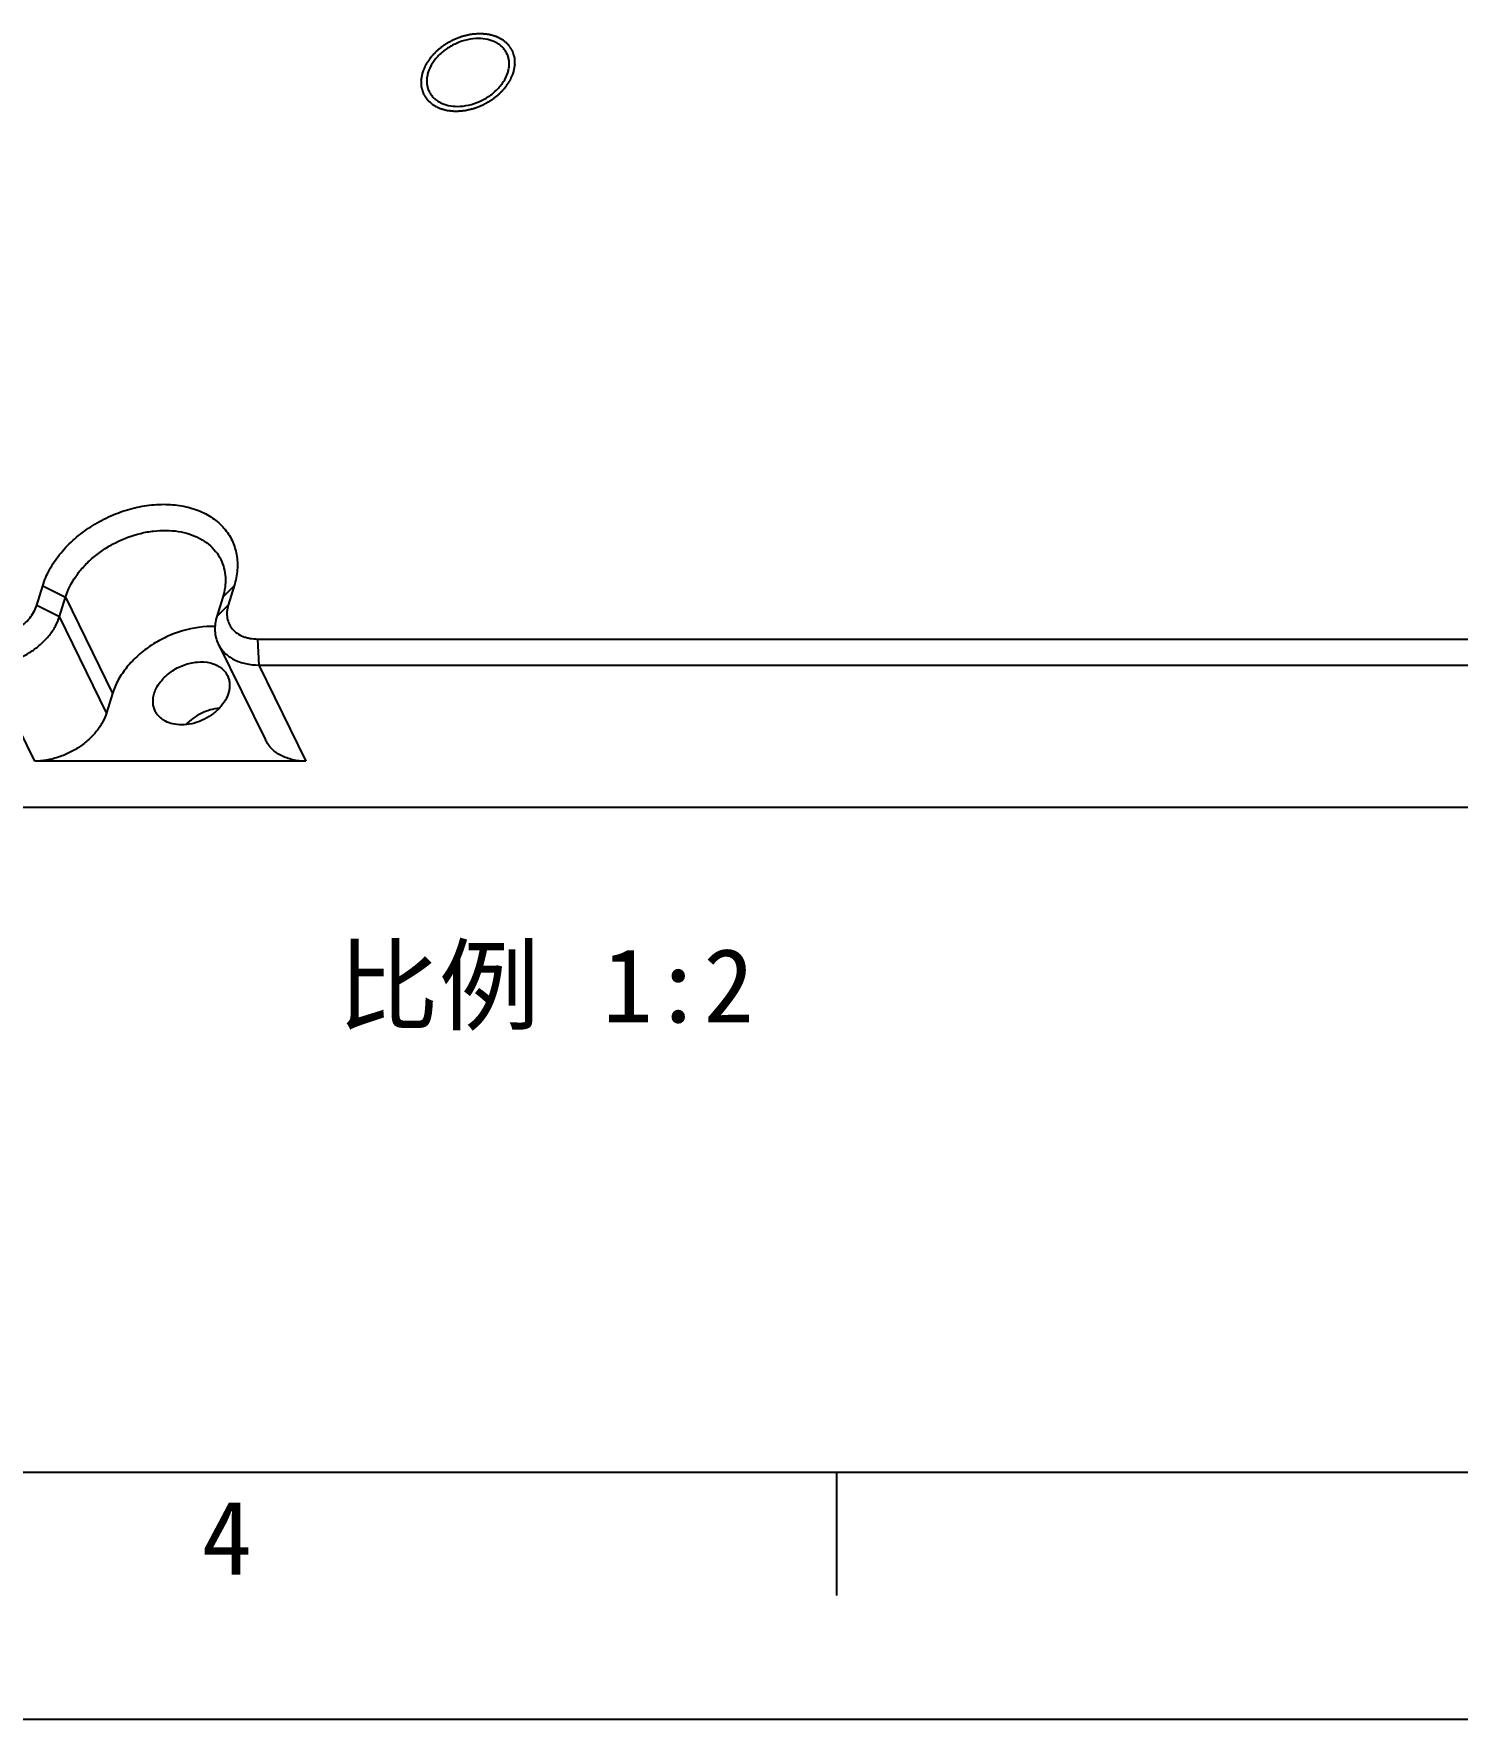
# Model space of a CAD drawing. Header units: millimetres. Extents: x 0 to 841, y 0 to 594.
# Drawn here: x 178 to 235.6, y 0 to 68.2 of the extents above; entities that cross this region are included whole.
import ezdxf
from ezdxf.enums import TextEntityAlignment as Align

# ---------------------------------------------------------------- set-up
doc = ezdxf.new("R2010")
doc.units = ezdxf.units.MM
doc.header["$LTSCALE"] = 46.255
doc.layers.get('0').update_dxf_attribs({"linetype": 'CONTINUOUS'})
for name, color, linetype in [('03_ALL_AXES', 7, 'CONTINUOUS'), ('09_ALL_ROUNDS', 7, 'CONTINUOUS'), ('10_ALL_CHAMFER', 7, 'CONTINUOUS'), ('11_ALL_COSMETICS', 7, 'CONTINUOUS'), ('20_ALL_FEATURES', 7, 'CONTINUOUS'), ('50_ALL_DETAILS', 7, 'CONTINUOUS')]:
    doc.layers.add(name, color=color, linetype=linetype)
doc.styles.get("Standard").update_dxf_attribs({"font": 'simfang.ttf'})
doc.styles.add('TEXTSTYLE_2', font='simfang.ttf')

msp = doc.modelspace()

# ---------------------------------------------------------------- linework, layer by layer
at = {"color": 7}
for p, q in [((25, 10), (831, 10)), ((210.5, 5), (210.5, 10)), ((0, 0), (841, 0))]:
    msp.add_line(p, q, dxfattribs=at)
at = {"color": 4}
for points in [[(197.436, 66.6), (197.441, 66.625), (197.448, 66.663), (197.458, 66.714), (197.466, 66.752), (197.472, 66.784), (197.477, 66.809), (197.48, 66.828), (197.484, 66.847), (197.487, 66.863), (197.49, 66.876), (197.491, 66.885), (197.493, 66.893), (197.494, 66.899), (197.495, 66.902), (197.495, 66.904), (197.495, 66.906), (197.495, 66.909), (197.495, 66.915), (197.494, 66.922), (197.494, 66.932), (197.493, 66.944), (197.493, 66.959), (197.492, 66.977), (197.491, 66.996), (197.49, 67.02), (197.488, 67.05), (197.487, 67.081), (197.486, 67.105), (197.485, 67.124), (197.484, 67.142), (197.484, 67.157), (197.483, 67.169), (197.483, 67.177), (197.482, 67.183), (197.482, 67.188), (197.482, 67.191), (197.482, 67.194), (197.482, 67.197), (197.481, 67.199), (197.48, 67.202), (197.479, 67.205), (197.478, 67.209), (197.476, 67.215), (197.474, 67.222), (197.47, 67.233), (197.466, 67.247), (197.46, 67.264), (197.455, 67.281), (197.448, 67.304), (197.439, 67.332), (197.43, 67.36), (197.423, 67.382), (197.418, 67.399), (197.412, 67.416), (197.408, 67.43), (197.404, 67.441), (197.402, 67.448), (197.4, 67.454), (197.399, 67.458), (197.398, 67.462), (197.397, 67.465), (197.396, 67.467), (197.395, 67.469), (197.393, 67.471), (197.391, 67.474), (197.389, 67.478), (197.386, 67.483), (197.382, 67.489), (197.375, 67.499), (197.367, 67.512), (197.357, 67.527), (197.347, 67.542), (197.334, 67.562), (197.318, 67.587), (197.301, 67.612), (197.288, 67.632), (197.278, 67.647), (197.268, 67.662), (197.26, 67.675), (197.254, 67.685), (197.25, 67.691), (197.246, 67.696), (197.244, 67.7), (197.242, 67.703), (197.24, 67.706), (197.239, 67.708), (197.237, 67.709), (197.235, 67.711), (197.232, 67.714), (197.229, 67.717), (197.224, 67.721), (197.219, 67.726), (197.209, 67.734), (197.198, 67.744), (197.185, 67.756), (197.171, 67.768), (197.153, 67.784), (197.13, 67.805), (197.107, 67.825), (197.089, 67.841), (197.076, 67.853), (197.062, 67.865), (197.051, 67.875), (197.042, 67.883), (197.035, 67.89), (197.029, 67.895), (197.025, 67.898), (197.023, 67.9), (197.021, 67.902), (197.019, 67.903), (197.016, 67.904), (197.011, 67.907), (197.004, 67.911), (196.996, 67.915), (196.984, 67.921), (196.97, 67.929), (196.953, 67.938), (196.936, 67.947), (196.913, 67.959), (196.885, 67.974), (196.851, 67.992), (196.823, 68.007), (196.8, 68.019), (196.786, 68.027), (196.774, 68.033), (196.766, 68.037), (196.759, 68.041), (196.754, 68.044), (196.751, 68.045), (196.749, 68.046), (196.746, 68.047), (196.743, 68.048), (196.737, 68.049), (196.729, 68.052), (196.719, 68.054), (196.706, 68.058), (196.69, 68.063), (196.663, 68.07), (196.63, 68.08), (196.591, 68.091), (196.551, 68.102), (196.518, 68.111), (196.492, 68.119), (196.476, 68.123), (196.462, 68.127), (196.453, 68.13), (196.444, 68.132), (196.439, 68.134), (196.435, 68.135), (196.433, 68.136), (196.43, 68.136), (196.426, 68.136), (196.42, 68.137), (196.411, 68.137), (196.4, 68.138), (196.385, 68.14), (196.366, 68.141), (196.337, 68.144), (196.3, 68.147), (196.255, 68.151), (196.211, 68.155), (196.174, 68.158), (196.145, 68.161), (196.126, 68.162), (196.111, 68.164), (196.1, 68.164), (196.091, 68.165), (196.085, 68.166), (196.081, 68.166), (196.078, 68.167), (196.075, 68.166), (196.072, 68.166), (196.065, 68.165), (196.055, 68.165), (196.044, 68.164), (196.029, 68.162), (196.009, 68.161), (195.979, 68.158), (195.941, 68.155), (195.895, 68.152), (195.849, 68.148), (195.811, 68.145), (195.78, 68.142), (195.761, 68.141), (195.746, 68.139), (195.734, 68.138), (195.725, 68.138), (195.718, 68.137), (195.714, 68.137), (195.711, 68.137), (195.708, 68.136), (195.704, 68.135), (195.698, 68.133), (195.688, 68.131), (195.676, 68.128), (195.661, 68.125), (195.642, 68.12), (195.611, 68.113), (195.572, 68.103), (195.525, 68.092), (195.479, 68.081), (195.44, 68.072), (195.409, 68.065), (195.39, 68.06), (195.375, 68.056), (195.363, 68.054), (195.353, 68.051), (195.346, 68.05), (195.343, 68.049), (195.34, 68.048), (195.337, 68.047), (195.333, 68.046), (195.327, 68.043), (195.317, 68.039), (195.306, 68.035), (195.291, 68.029), (195.272, 68.021), (195.242, 68.009), (195.204, 67.994), (195.159, 67.976), (195.114, 67.958), (195.076, 67.944), (195.046, 67.932), (195.027, 67.924), (195.012, 67.918), (195.001, 67.914), (194.991, 67.91), (194.984, 67.907), (194.981, 67.906), (194.978, 67.905), (194.975, 67.903), (194.972, 67.901), (194.965, 67.897), (194.956, 67.892), (194.946, 67.886), (194.931, 67.878), (194.913, 67.868), (194.885, 67.851), (194.849, 67.831), (194.806, 67.806), (194.763, 67.781), (194.727, 67.761), (194.698, 67.745), (194.68, 67.734), (194.666, 67.726), (194.655, 67.72), (194.646, 67.715), (194.64, 67.711), (194.637, 67.709), (194.634, 67.708), (194.631, 67.706), (194.628, 67.703), (194.623, 67.699), (194.615, 67.693), (194.606, 67.685), (194.593, 67.676), (194.577, 67.663), (194.552, 67.644), (194.521, 67.619), (194.483, 67.589), (194.446, 67.56), (194.414, 67.535), (194.389, 67.516), (194.373, 67.503), (194.361, 67.493), (194.351, 67.486), (194.344, 67.48), (194.338, 67.476), (194.335, 67.473), (194.333, 67.471), (194.331, 67.469), (194.328, 67.466), (194.323, 67.461), (194.317, 67.454), (194.309, 67.446), (194.298, 67.435), (194.285, 67.421), (194.264, 67.398), (194.238, 67.37), (194.206, 67.337), (194.174, 67.303), (194.148, 67.275), (194.127, 67.252), (194.114, 67.238), (194.103, 67.227), (194.095, 67.219), (194.089, 67.212), (194.084, 67.207), (194.081, 67.204), (194.079, 67.202), (194.078, 67.2), (194.076, 67.197), (194.072, 67.191), (194.067, 67.184), (194.061, 67.174), (194.053, 67.162), (194.043, 67.147), (194.027, 67.123), (194.006, 67.092), (193.982, 67.056), (193.957, 67.019), (193.937, 66.989), (193.921, 66.964), (193.91, 66.949), (193.902, 66.937), (193.896, 66.928), (193.891, 66.92), (193.888, 66.915), (193.886, 66.912), (193.884, 66.909), (193.883, 66.907), (193.882, 66.904), (193.879, 66.898), (193.876, 66.89), (193.872, 66.88), (193.866, 66.867), (193.859, 66.851), (193.848, 66.826), (193.834, 66.793), (193.818, 66.755), (193.801, 66.716), (193.779, 66.664), (193.763, 66.626), (193.752, 66.6)], [(193.752, 66.6), (193.747, 66.574), (193.74, 66.536), (193.73, 66.486), (193.722, 66.448), (193.716, 66.416), (193.711, 66.391), (193.708, 66.372), (193.704, 66.353), (193.701, 66.337), (193.699, 66.324), (193.697, 66.314), (193.695, 66.307), (193.694, 66.301), (193.693, 66.298), (193.693, 66.295), (193.693, 66.293), (193.693, 66.29), (193.693, 66.285), (193.694, 66.277), (193.694, 66.268), (193.695, 66.256), (193.696, 66.241), (193.696, 66.222), (193.697, 66.204), (193.698, 66.18), (193.7, 66.149), (193.701, 66.119), (193.702, 66.094), (193.703, 66.076), (193.704, 66.058), (193.705, 66.042), (193.705, 66.03), (193.706, 66.023), (193.706, 66.016), (193.706, 66.012), (193.706, 66.008), (193.706, 66.005), (193.706, 66.003), (193.707, 66.001), (193.708, 65.998), (193.709, 65.994), (193.71, 65.99), (193.712, 65.984), (193.714, 65.977), (193.718, 65.966), (193.722, 65.952), (193.728, 65.935), (193.733, 65.918), (193.74, 65.896), (193.749, 65.868), (193.758, 65.84), (193.765, 65.817), (193.77, 65.8), (193.776, 65.783), (193.78, 65.769), (193.784, 65.758), (193.786, 65.751), (193.788, 65.745), (193.789, 65.741), (193.79, 65.738), (193.791, 65.735), (193.792, 65.733), (193.793, 65.731), (193.795, 65.728), (193.797, 65.725), (193.799, 65.722), (193.802, 65.716), (193.807, 65.71), (193.813, 65.7), (193.821, 65.688), (193.831, 65.673), (193.841, 65.658), (193.854, 65.637), (193.87, 65.612), (193.887, 65.587), (193.9, 65.567), (193.91, 65.552), (193.92, 65.537), (193.928, 65.525), (193.934, 65.515), (193.939, 65.508), (193.942, 65.503), (193.944, 65.5), (193.946, 65.496), (193.948, 65.494), (193.949, 65.492), (193.951, 65.49), (193.953, 65.488), (193.956, 65.486), (193.959, 65.483), (193.964, 65.479), (193.97, 65.474), (193.979, 65.466), (193.99, 65.456), (194.004, 65.443), (194.017, 65.431), (194.035, 65.415), (194.058, 65.395), (194.081, 65.375), (194.099, 65.359), (194.113, 65.346), (194.126, 65.334), (194.137, 65.324), (194.147, 65.316), (194.153, 65.31), (194.159, 65.305), (194.163, 65.301), (194.165, 65.299), (194.167, 65.298), (194.169, 65.297), (194.172, 65.295), (194.177, 65.293), (194.184, 65.289), (194.193, 65.284), (194.204, 65.278), (194.218, 65.271), (194.235, 65.262), (194.252, 65.253), (194.275, 65.241), (194.303, 65.226), (194.337, 65.208), (194.365, 65.193), (194.388, 65.181), (194.402, 65.173), (194.414, 65.167), (194.422, 65.162), (194.429, 65.159), (194.434, 65.156), (194.437, 65.155), (194.439, 65.153), (194.442, 65.153), (194.445, 65.152), (194.451, 65.15), (194.459, 65.148), (194.469, 65.145), (194.482, 65.141), (194.498, 65.137), (194.525, 65.129), (194.558, 65.12), (194.597, 65.109), (194.637, 65.098), (194.67, 65.088), (194.696, 65.081), (194.713, 65.076), (194.726, 65.072), (194.736, 65.07), (194.744, 65.067), (194.75, 65.066), (194.753, 65.065), (194.755, 65.064), (194.758, 65.064), (194.762, 65.063), (194.768, 65.063), (194.778, 65.062), (194.789, 65.061), (194.803, 65.06), (194.822, 65.058), (194.851, 65.056), (194.888, 65.052), (194.933, 65.049), (194.977, 65.045), (195.014, 65.041), (195.043, 65.039), (195.062, 65.037), (195.077, 65.036), (195.088, 65.035), (195.097, 65.034), (195.103, 65.034), (195.107, 65.033), (195.11, 65.033), (195.113, 65.033), (195.117, 65.034), (195.123, 65.034), (195.133, 65.035), (195.144, 65.036), (195.16, 65.037), (195.179, 65.039), (195.209, 65.041), (195.248, 65.044), (195.293, 65.048), (195.339, 65.052), (195.378, 65.055), (195.408, 65.057), (195.427, 65.059), (195.443, 65.06), (195.454, 65.061), (195.464, 65.062), (195.47, 65.062), (195.474, 65.063), (195.477, 65.063), (195.48, 65.064), (195.484, 65.065), (195.491, 65.066), (195.5, 65.068), (195.512, 65.071), (195.527, 65.075), (195.547, 65.08), (195.578, 65.087), (195.616, 65.096), (195.663, 65.107), (195.709, 65.118), (195.748, 65.127), (195.779, 65.135), (195.798, 65.139), (195.814, 65.143), (195.825, 65.146), (195.835, 65.148), (195.842, 65.15), (195.846, 65.151), (195.848, 65.151), (195.851, 65.152), (195.855, 65.154), (195.862, 65.157), (195.871, 65.16), (195.882, 65.165), (195.897, 65.171), (195.916, 65.178), (195.946, 65.19), (195.984, 65.205), (196.029, 65.223), (196.075, 65.241), (196.112, 65.256), (196.142, 65.268), (196.161, 65.275), (196.176, 65.281), (196.188, 65.286), (196.197, 65.29), (196.204, 65.292), (196.207, 65.294), (196.21, 65.295), (196.213, 65.296), (196.217, 65.298), (196.223, 65.302), (196.232, 65.307), (196.242, 65.313), (196.257, 65.322), (196.275, 65.332), (196.303, 65.348), (196.339, 65.369), (196.382, 65.393), (196.425, 65.418), (196.461, 65.439), (196.49, 65.455), (196.508, 65.465), (196.522, 65.473), (196.533, 65.48), (196.542, 65.485), (196.548, 65.488), (196.552, 65.49), (196.554, 65.492), (196.557, 65.494), (196.56, 65.496), (196.565, 65.501), (196.573, 65.507), (196.583, 65.514), (196.595, 65.524), (196.611, 65.536), (196.636, 65.556), (196.667, 65.581), (196.705, 65.61), (196.743, 65.64), (196.774, 65.664), (196.799, 65.684), (196.815, 65.696), (196.827, 65.706), (196.837, 65.713), (196.845, 65.72), (196.85, 65.724), (196.853, 65.726), (196.856, 65.728), (196.857, 65.73), (196.86, 65.733), (196.865, 65.738), (196.871, 65.745), (196.879, 65.754), (196.89, 65.765), (196.903, 65.779), (196.924, 65.801), (196.95, 65.829), (196.982, 65.863), (197.014, 65.897), (197.04, 65.925), (197.061, 65.947), (197.074, 65.961), (197.085, 65.972), (197.093, 65.981), (197.099, 65.988), (197.104, 65.993), (197.107, 65.996), (197.109, 65.998), (197.11, 66), (197.112, 66.003), (197.116, 66.008), (197.121, 66.016), (197.127, 66.025), (197.135, 66.037), (197.145, 66.053), (197.162, 66.077), (197.182, 66.107), (197.206, 66.144), (197.231, 66.18), (197.251, 66.211), (197.268, 66.235), (197.278, 66.251), (197.286, 66.263), (197.292, 66.272), (197.297, 66.279), (197.301, 66.285), (197.303, 66.288), (197.304, 66.29), (197.305, 66.293), (197.307, 66.296), (197.309, 66.301), (197.312, 66.309), (197.317, 66.319), (197.322, 66.332), (197.329, 66.348), (197.34, 66.374), (197.354, 66.406), (197.37, 66.445), (197.387, 66.484), (197.409, 66.535), (197.425, 66.574), (197.436, 66.6)]]:
    msp.add_open_spline(points, degree=3, knots=[0, 0, 0, 0, 0.015625, 0.023438, 0.03125, 0.039062, 0.042969, 0.046875, 0.050781, 0.054688, 0.056641, 0.058594, 0.060547, 0.061523, 0.062012, 0.0625, 0.062988, 0.063477, 0.064453, 0.066406, 0.068359, 0.070312, 0.074219, 0.078125, 0.082031, 0.085938, 0.09375, 0.101562, 0.105469, 0.109375, 0.113281, 0.117188, 0.119141, 0.121094, 0.12207, 0.123047, 0.124023, 0.124512, 0.125, 0.125488, 0.125977, 0.126953, 0.12793, 0.128906, 0.130859, 0.132812, 0.136719, 0.140625, 0.144531, 0.148438, 0.15625, 0.164062, 0.167969, 0.171875, 0.175781, 0.179688, 0.181641, 0.183594, 0.18457, 0.185547, 0.186523, 0.187012, 0.1875, 0.187988, 0.188477, 0.189453, 0.19043, 0.191406, 0.193359, 0.195312, 0.199219, 0.203125, 0.207031, 0.210938, 0.21875, 0.226562, 0.230469, 0.234375, 0.238281, 0.242188, 0.244141, 0.246094, 0.24707, 0.248047, 0.249023, 0.249512, 0.25, 0.250488, 0.250977, 0.251953, 0.25293, 0.253906, 0.255859, 0.257812, 0.261719, 0.265625, 0.269531, 0.273438, 0.28125, 0.289062, 0.292969, 0.296875, 0.300781, 0.304688, 0.306641, 0.308594, 0.310547, 0.311523, 0.312012, 0.3125, 0.312988, 0.313477, 0.314453, 0.316406, 0.318359, 0.320312, 0.324219, 0.328125, 0.332031, 0.335938, 0.34375, 0.351562, 0.359375, 0.363281, 0.367188, 0.369141, 0.371094, 0.373047, 0.374023, 0.374512, 0.375, 0.375488, 0.375977, 0.376953, 0.378906, 0.380859, 0.382812, 0.386719, 0.390625, 0.398438, 0.40625, 0.414062, 0.421875, 0.425781, 0.429688, 0.431641, 0.433594, 0.435547, 0.436523, 0.437012, 0.4375, 0.437988, 0.438477, 0.439453, 0.441406, 0.443359, 0.445312, 0.449219, 0.453125, 0.460938, 0.46875, 0.476562, 0.484375, 0.488281, 0.492188, 0.494141, 0.496094, 0.498047, 0.499023, 0.499512, 0.5, 0.500488, 0.500977, 0.501953, 0.503906, 0.505859, 0.507812, 0.511719, 0.515625, 0.523438, 0.53125, 0.539062, 0.546875, 0.550781, 0.554688, 0.556641, 0.558594, 0.560547, 0.561523, 0.562012, 0.5625, 0.562988, 0.563477, 0.564453, 0.566406, 0.568359, 0.570312, 0.574219, 0.578125, 0.585938, 0.59375, 0.601562, 0.609375, 0.613281, 0.617188, 0.619141, 0.621094, 0.623047, 0.624023, 0.624512, 0.625, 0.625488, 0.625977, 0.626953, 0.628906, 0.630859, 0.632812, 0.636719, 0.640625, 0.648438, 0.65625, 0.664062, 0.671875, 0.675781, 0.679688, 0.681641, 0.683594, 0.685547, 0.686523, 0.687012, 0.6875, 0.687988, 0.688477, 0.689453, 0.691406, 0.693359, 0.695312, 0.699219, 0.703125, 0.710938, 0.71875, 0.726562, 0.734375, 0.738281, 0.742188, 0.744141, 0.746094, 0.748047, 0.749023, 0.749512, 0.75, 0.750488, 0.750977, 0.751953, 0.753906, 0.755859, 0.757812, 0.761719, 0.765625, 0.773438, 0.78125, 0.789062, 0.796875, 0.800781, 0.804688, 0.806641, 0.808594, 0.810547, 0.811523, 0.812012, 0.8125, 0.812988, 0.813477, 0.814453, 0.816406, 0.818359, 0.820312, 0.824219, 0.828125, 0.835938, 0.84375, 0.851562, 0.859375, 0.863281, 0.867188, 0.869141, 0.871094, 0.873047, 0.874023, 0.874512, 0.875, 0.875488, 0.875977, 0.876953, 0.878906, 0.880859, 0.882812, 0.886719, 0.890625, 0.898438, 0.90625, 0.914062, 0.921875, 0.925781, 0.929688, 0.931641, 0.933594, 0.935547, 0.936523, 0.937012, 0.9375, 0.937988, 0.938477, 0.939453, 0.941406, 0.943359, 0.945312, 0.949219, 0.953125, 0.960938, 0.96875, 0.976562, 0.984375, 1, 1, 1, 1], dxfattribs=at)
at = {"layer": '03_ALL_AXES', "color": 7}
for points, knots in [([(196.018, 67.971), (195.868, 67.971), (195.561, 67.934), (195.118, 67.788), (194.709, 67.557), (194.362, 67.259), (194.101, 66.912), (193.968, 66.595), (193.926, 66.343), (193.926, 66.162), (193.957, 65.989), (193.998, 65.88), (194.023, 65.829)], [0, 0, 0, 0, 0.132591, 0.270775, 0.409951, 0.545327, 0.672861, 0.790227, 0.845255, 0.898156, 0.949494, 1, 1, 1, 1]), ([(197.165, 67.371), (197.143, 67.417), (197.089, 67.506), (196.987, 67.625), (196.864, 67.729), (196.672, 67.847), (196.387, 67.947), (196.144, 67.971), (196.018, 67.971)], [0, 0, 0, 0, 0.112901, 0.227308, 0.344582, 0.465828, 0.722461, 1, 1, 1, 1]), ([(195.17, 65.229), (195.32, 65.229), (195.627, 65.265), (196.07, 65.412), (196.479, 65.643), (196.826, 65.941), (197.087, 66.287), (197.22, 66.605), (197.262, 66.857), (197.262, 67.038), (197.231, 67.211), (197.19, 67.319), (197.165, 67.371)], [0, 0, 0, 0, 0.132591, 0.270775, 0.409951, 0.545327, 0.672861, 0.790227, 0.845255, 0.898156, 0.949494, 1, 1, 1, 1]), ([(194.023, 65.829), (194.046, 65.783), (194.099, 65.694), (194.201, 65.574), (194.324, 65.471), (194.516, 65.353), (194.801, 65.253), (195.044, 65.229), (195.17, 65.229)], [0, 0, 0, 0, 0.112901, 0.227308, 0.344582, 0.465828, 0.722461, 1, 1, 1, 1])]:
    msp.add_open_spline(points, degree=3, knots=knots, dxfattribs=at)
at = {"layer": '09_ALL_ROUNDS', "color": 7}
for p, q in [((185.497, 43.491), (187.404, 39.606)), ((181.226, 41.49), (180.984, 40.707)), ((189.043, 38.749), (178.076, 38.749)), ((131.514, 36.884), (251.251, 36.884))]:
    msp.add_line(p, q, dxfattribs=at)
for points, knots in [([(180.984, 40.707), (180.943, 40.575), (180.829, 40.311), (180.582, 39.944), (180.263, 39.606), (179.885, 39.311), (179.462, 39.068), (178.868, 38.831), (178.389, 38.749), (178.076, 38.749)], [0, 0, 0, 0, 0.111639, 0.230333, 0.355149, 0.484412, 0.615964, 0.747415, 1, 1, 1, 1]), ([(189.043, 38.749), (188.863, 38.749), (188.515, 38.783), (188.109, 38.925), (187.834, 39.094), (187.658, 39.242), (187.512, 39.413), (187.436, 39.54), (187.404, 39.606)], [0, 0, 0, 0, 0.277539, 0.534172, 0.655418, 0.772692, 0.887099, 1, 1, 1, 1])]:
    msp.add_open_spline(points, degree=3, knots=knots, dxfattribs=at)
at = {"layer": '10_ALL_CHAMFER', "color": 7}
for p, q in [((178.158, 45.058), (178.4, 45.842)), ((186.143, 45.842), (185.901, 45.058)), ((179.077, 44.592), (179.319, 45.375)), ((185.681, 45.375), (185.439, 44.592)), ((187.089, 43.687), (246.54, 43.687)), ((187.136, 42.634), (246.588, 42.634))]:
    msp.add_line(p, q, dxfattribs=at)
at = {"layer": '10_ALL_CHAMFER', "color": 4}
for p, q in [((178.4, 45.842), (179.319, 45.375)), ((186.143, 45.842), (185.681, 45.375)), ((178.158, 45.058), (179.077, 44.592)), ((179.319, 45.375), (181.226, 41.49)), ((185.901, 45.058), (185.439, 44.592)), ((180.984, 40.707), (179.077, 44.592)), ((187.089, 43.687), (187.136, 42.634)), ((178.076, 38.749), (176.169, 42.634)), ((187.136, 42.634), (189.043, 38.749))]:
    msp.add_line(p, q, dxfattribs=at)
at = {"layer": '10_ALL_CHAMFER', "color": 7}
for points, knots in [([(178.4, 45.842), (178.468, 46.064), (178.66, 46.508), (179.075, 47.125), (179.611, 47.692), (180.246, 48.189), (180.958, 48.597), (181.719, 48.901), (182.501, 49.089), (183.276, 49.155), (184.014, 49.096), (184.688, 48.911), (185.183, 48.654), (185.517, 48.393), (185.733, 48.176), (185.915, 47.935), (186.062, 47.674), (186.172, 47.395), (186.245, 47.101), (186.278, 46.795), (186.272, 46.37), (186.207, 46.05), (186.143, 45.842)], [0, 0, 0, 0, 0.061073, 0.126005, 0.194286, 0.265, 0.336966, 0.408877, 0.479429, 0.54746, 0.612081, 0.672823, 0.729774, 0.757086, 0.783783, 0.810056, 0.836119, 0.862202, 0.888531, 0.915319, 0.94275, 1, 1, 1, 1]), ([(179.319, 45.375), (179.412, 45.676), (179.639, 46.116), (180.054, 46.629), (180.434, 46.994), (180.866, 47.317), (181.494, 47.682), (182.177, 47.938), (182.878, 48.064), (183.545, 48.1), (184.188, 48.006), (184.75, 47.769), (185.106, 47.534), (185.397, 47.243), (185.542, 47.016), (185.6, 46.897)], [0, 0, 0, 0, 0.120763, 0.1857, 0.253002, 0.322015, 0.391966, 0.531102, 0.598887, 0.664453, 0.786711, 0.843428, 0.897394, 0.949266, 1, 1, 1, 1]), ([(185.6, 46.897), (185.655, 46.785), (185.742, 46.548), (185.799, 46.167), (185.781, 45.77), (185.722, 45.507), (185.681, 45.375)], [0, 0, 0, 0, 0.239084, 0.482916, 0.735575, 1, 1, 1, 1]), ([(176.122, 43.687), (176.341, 43.687), (176.676, 43.745), (177.093, 43.911), (177.389, 44.081), (177.653, 44.288), (177.942, 44.593), (178.099, 44.868), (178.158, 45.058)], [0, 0, 0, 0, 0.252835, 0.384416, 0.516099, 0.645491, 0.77043, 1, 1, 1, 1]), ([(185.901, 45.058), (185.874, 44.972), (185.839, 44.797), (185.85, 44.535), (185.927, 44.292), (186.067, 44.079), (186.263, 43.907), (186.463, 43.803), (186.64, 43.744), (186.835, 43.7), (186.987, 43.687), (187.089, 43.687)], [0, 0, 0, 0, 0.126614, 0.246287, 0.361939, 0.477421, 0.596627, 0.72258, 0.788744, 0.857085, 1, 1, 1, 1]), ([(176.169, 42.634), (176.482, 42.634), (176.961, 42.716), (177.556, 42.953), (177.979, 43.196), (178.357, 43.492), (178.675, 43.829), (178.922, 44.196), (179.036, 44.46), (179.077, 44.592)], [0, 0, 0, 0, 0.252585, 0.384036, 0.515588, 0.644851, 0.769667, 0.888361, 1, 1, 1, 1]), ([(185.439, 44.592), (185.41, 44.497), (185.367, 44.306), (185.354, 44.019), (185.395, 43.743), (185.458, 43.571), (185.497, 43.491)], [0, 0, 0, 0, 0.264425, 0.517084, 0.760916, 1, 1, 1, 1]), ([(185.497, 43.491), (185.53, 43.425), (185.606, 43.298), (185.752, 43.127), (185.928, 42.979), (186.202, 42.81), (186.608, 42.668), (186.956, 42.634), (187.136, 42.634)], [0, 0, 0, 0, 0.112901, 0.227308, 0.344582, 0.465828, 0.722461, 1, 1, 1, 1])]:
    msp.add_open_spline(points, degree=3, knots=knots, dxfattribs=at)
at = {"layer": '11_ALL_COSMETICS', "color": 7}
msp.add_line((131.514, 36.884), (251.251, 36.884), dxfattribs=at)
at = {"layer": '20_ALL_FEATURES', "color": 7}
for points, knots in [([(185.364, 44.194), (184.924, 44.208), (184.246, 44.109), (183.402, 43.79), (182.797, 43.456), (182.256, 43.044), (181.8, 42.569), (181.446, 42.051), (181.284, 41.678), (181.226, 41.49)], [0, 0, 0, 0, 0.251103, 0.382465, 0.514236, 0.643893, 0.76914, 0.888179, 1, 1, 1, 1]), ([(182.862, 41.099), (182.856, 41.172), (182.863, 41.326), (182.923, 41.554), (183.03, 41.779), (183.234, 42.073), (183.583, 42.39), (184.007, 42.612), (184.373, 42.721), (184.731, 42.776), (185.083, 42.757), (185.396, 42.652), (185.595, 42.538), (185.756, 42.389), (185.835, 42.269), (185.865, 42.206)], [0, 0, 0, 0, 0.054352, 0.111782, 0.172699, 0.237044, 0.373584, 0.51516, 0.58535, 0.653681, 0.781249, 0.840075, 0.895597, 0.948519, 1, 1, 1, 1]), ([(185.865, 42.206), (185.889, 42.159), (185.927, 42.058), (185.955, 41.897), (185.955, 41.729), (185.916, 41.495), (185.793, 41.2), (185.551, 40.879), (185.228, 40.601), (184.848, 40.387), (184.437, 40.251), (184.152, 40.217), (184.013, 40.217)], [0, 0, 0, 0, 0.050506, 0.101844, 0.154745, 0.209773, 0.327139, 0.454673, 0.590049, 0.729225, 0.867409, 1, 1, 1, 1]), ([(182.948, 40.774), (182.923, 40.824), (182.884, 40.93), (182.866, 41.042), (182.862, 41.099)], [0, 0, 0, 0, 0.495521, 1, 1, 1, 1]), ([(184.013, 40.217), (183.896, 40.217), (183.67, 40.24), (183.406, 40.332), (183.228, 40.442), (183.113, 40.538), (183.018, 40.649), (182.969, 40.732), (182.948, 40.774)], [0, 0, 0, 0, 0.277539, 0.534172, 0.655418, 0.772692, 0.887099, 1, 1, 1, 1]), ([(185.541, 40.89), (185.415, 40.878), (185.162, 40.828), (184.8, 40.688), (184.468, 40.488), (184.274, 40.318), (184.188, 40.226)], [0, 0, 0, 0, 0.246564, 0.5, 0.753435, 1, 1, 1, 1])]:
    msp.add_open_spline(points, degree=3, knots=knots, dxfattribs=at)

# ---------------------------------------------------------------- texts
at = {"color": 3, "style": 'TEXTSTYLE_2'}
msp.add_text('4', height=3, dxfattribs=at).set_placement((184.819, 5.847))
at = {"layer": '50_ALL_DETAILS', "color": 3}
for s, p in [('比例 ', (200.545, 28.179)), ('1:2', (207.155, 28.179))]:
    msp.add_text(s, height=3, dxfattribs=at).set_placement(p, align=Align.RIGHT)

doc.saveas('drawing.dxf')
